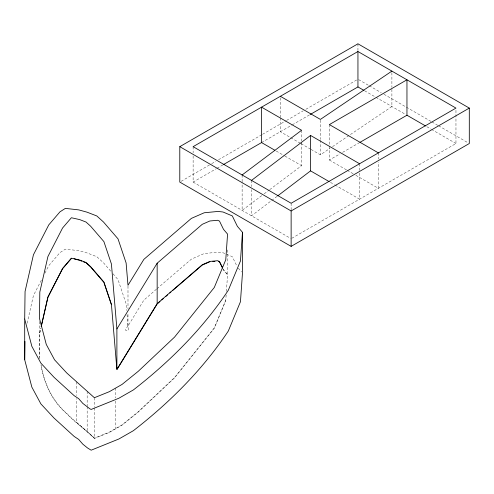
<?xml version="1.0" encoding="UTF-8"?>
<svg xmlns="http://www.w3.org/2000/svg" width="494" height="494" viewBox="0 0 494 494"><rect width="100%" height="100%" fill="white"/><g stroke="black" fill="none" stroke-linecap="round" stroke-linejoin="round"><path stroke-width="0.37" stroke-dasharray="2.47 1.85" d="M39.464 358.842L39.816 332.499L40.829 328.059M226.141 294.949L225.764 300.562L214.291 328.244L174.586 377.83L138.264 412.058L122.049 425.18L109.402 432.417L94.379 438.481C85.789 429.694 75.304 422.734 66.739 413.719C52.29 401.282 44.151 383.671 41.021 365.109M226.406 291.491L227.573 274.553L223.51 269.792L222.837 268.409M27.114 323.243L33.438 295.536L42.151 278.548M39.816 332.82L40.829 328.38M225.764 300.241L214.291 327.923L174.586 377.502L138.264 411.737L122.049 424.859L109.402 432.096L94.379 438.159L76.403 422.216L76.403 398.565M44.942 273.114L48.776 265.642L59.965 252.601L65.356 249.149L78.768 250.656L87.049 252.94L96.83 256.732L103.499 262.783L111.002 271.484M127.989 325.719L125.315 330.091L128.391 330.43L126.989 314.141M156.431 289.194L143.859 300.142L127.989 326.04L127.989 312.745M157.006 288.7L191.388 259.14L204.213 253.533L217.996 252.199L223.016 252.761L232.304 256.676L237.015 266.359M277.091 196.353L251.532 215.816L251.532 189.628M261.746 195.636L242.128 210.382L242.128 182.663M264.197 193.796L269.1 190.11M269.712 189.647L301.593 165.688L301.593 141.815M311.053 149.441L320.396 154.832L329.967 148.367M332.524 146.638L391.896 106.525L391.896 88.043M181.119 181.317L211.148 163.983M211.815 163.6L215.816 161.285M218.484 159.747L261.857 134.701M262.524 134.319L285.878 120.832M286.551 120.45L303.23 110.817M305.897 109.279L356.612 79.997M193.123 155.906L193.123 182.088L216.378 168.664M217.039 168.281L223.022 164.829M261.561 142.575L291.639 125.21M292.3 124.828L309.54 114.874M329.368 146.156L329.368 160.013L339.983 153.887M342.632 152.356L359.212 142.785M291.8 238.293L455.962 143.519L455.962 109.631M358.613 79.614L368.617 85.388M369.284 85.771L381.282 92.699M383.949 94.243L431.293 121.573M431.96 121.956L437.962 125.42M438.629 125.809L467.966 142.747M364.603 90.773L375.255 96.923M375.922 97.306L405.642 114.466M426.822 126.692L430.799 128.99M431.46 129.372L455.962 143.519M300.377 143.279L280.364 131.719L280.364 117.862M301.044 143.661L310.386 149.052M329.368 160.013L346.59 169.955M347.251 170.337L353.21 173.783M355.859 175.308L378.379 188.307L378.379 162.125M276.239 151.053L284.241 155.672M284.915 156.061L301.593 165.688M330.437 182.342L334.407 184.639M335.068 185.015L359.576 199.168L359.576 171.443M193.123 182.088L290.478 238.299M113.003 273.806L118.01 279.61L126.112 303.73L126.674 310.423M238.281 268.143L241.541 271.959M222.837 268.73L223.51 270.113L227.573 274.874L227.573 248.612M41.021 364.788C44.151 383.35 52.29 400.961 66.739 413.398C75.304 422.413 85.789 429.372 94.379 438.159L94.379 407.636M391.896 72.643L391.896 87.277M378.379 152.887L378.379 159.049M359.576 163.742L359.576 170.671M357.946 43.805L357.946 50.734M329.368 124.593L329.368 145.384M320.396 120.178L320.396 139.432M320.396 140.203L320.396 154.832M301.593 130.268L301.593 141.049M291.133 203.256L291.133 210.185M280.364 97.837L280.364 117.09M251.532 180.39L251.532 186.553M242.128 174.962L242.128 181.891M193.123 146.669L193.123 152.825M127.989 286.045L127.989 308.929M115.726 388.037L115.726 397.954M115.726 401.011L115.726 428.477M94.379 397.719L94.379 406.877M87.166 391.322L87.166 405.821M87.166 406.581L87.166 431.762M76.403 381.776L76.403 395.515M39.464 321.452L39.464 357.316"/><path stroke-width="0.74" d="M24.7 319.007L25.064 291.466L33.438 254.774L48.776 224.881L59.965 211.846L65.356 208.388L78.768 209.894L87.049 212.179L96.83 215.971L103.499 222.022L118.01 238.849L126.112 262.969L127.989 285.279L143.859 259.381L191.388 218.379L204.213 212.772L217.996 211.438L223.016 212L232.304 215.921L237.348 226.289L242.474 232.291L242.474 273.052L240.454 301.735L228.302 331.048A719.103 415.17 0 0 1 133.337 430.719L118.893 438.981L91.162 450.195L87.524 447.965L82.838 444.186L78.663 439.413L74.205 436.468L53.982 418.01L40.866 403.876L31.844 387.092L24.7 359.768L24.7 319.007L31.844 346.331L40.866 363.115L53.982 377.249L74.205 395.706L78.663 398.658L82.838 403.425L89.908 408.841L91.162 409.433L118.893 398.226L133.337 389.957A719.103 415.17 0 0 0 228.29 290.287L240.454 260.974L242.474 232.291M24.7 359.768L24.947 341.41M41.169 326.577L47.918 296.987L62.565 268.446L71.371 258.183L79.713 260.035L86.036 262.493L90.637 266.661L103.901 282.043L111.422 304.428L116.893 369.382L157.16 303.656L202.25 264.759L209.888 261.419L217.607 260.709L219.478 261.499L222.504 267.717M41.502 325.423L47.918 297.308L62.565 268.767M116.893 328.942L157.16 263.216L202.25 224.319L209.888 220.979L217.607 220.275L219.478 221.059L223.51 229.352L227.573 234.113L225.764 259.801L214.291 287.483L174.586 337.069L138.264 371.297L122.049 384.418L109.402 391.656L94.379 397.719L66.739 372.958L54.544 359.811L46.269 344.423L39.464 318.402L39.816 292.059L47.918 256.553L62.565 228.006L71.371 217.743L79.713 219.602L86.036 222.053L90.637 226.221L103.901 241.609L111.422 263.994L116.893 328.942L116.893 369.382M117.294 369.049L157.16 303.977M63.053 268.199L71.371 258.504M157.734 303.477L160.037 301.476M161.76 299.975L163.483 298.475M165.78 296.474L167.503 294.974M169.806 292.973L170.955 291.973M172.678 290.472L202.25 265.08L209.888 261.74M251.532 180.39L310.565 135.449L359.576 163.742M277.702 195.89L310.565 170.868L310.565 135.449M242.128 174.962L301.593 130.268L261.561 107.155L261.561 142.575L223.683 164.446M391.896 71.105L320.396 119.412L280.364 96.299M179.785 146.669L357.946 43.805L469.3 108.093L469.3 143.519L291.133 246.376L179.785 182.088L179.785 146.669L291.133 210.957L469.3 108.093M357.946 51.506L193.123 146.669L291.133 203.256L455.962 108.093L357.946 51.506L357.946 86.932L310.201 114.491M359.873 142.402L406.957 115.226L425.501 125.927M212.778 261.554L214.939 261.412M74.1 258.807L79.015 260.165M79.713 260.357L81.819 261.178M83.227 261.721L85.332 262.542M218.231 261.295L219.478 261.82L222.504 268.038M357.946 86.932L363.936 90.39M378.379 152.887L329.368 124.593L406.957 79.8L406.957 115.226M261.561 142.575L274.905 150.281M310.565 170.868L329.109 181.576M86.036 262.814L90.124 266.519M90.637 266.982L103.413 281.796M103.901 282.37L111.422 304.749M291.133 210.957L291.133 246.376M157.16 263.216L157.16 303.656"/></g></svg>
